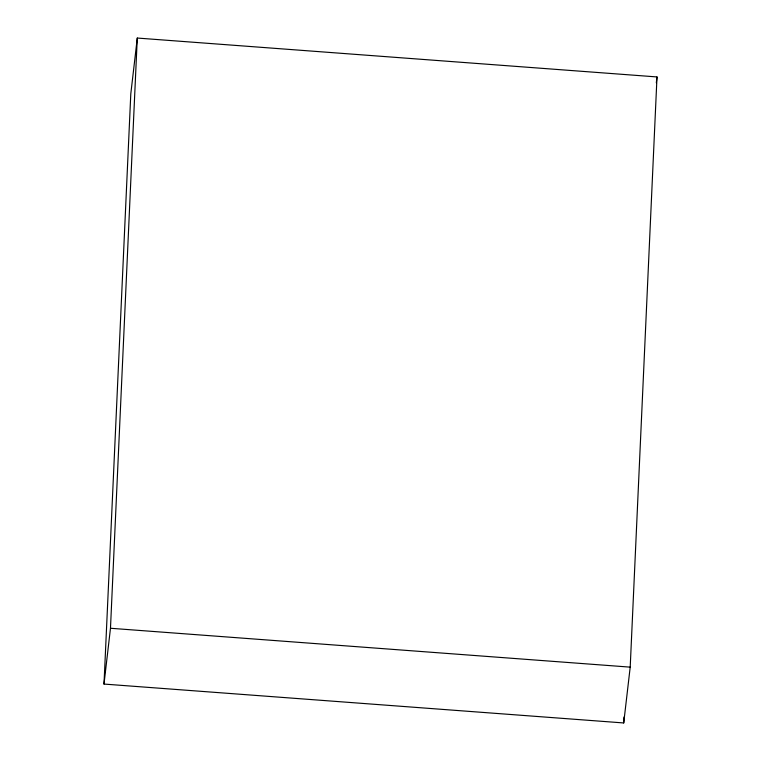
<?xml version="1.0" encoding="UTF-8"?>
<svg xmlns="http://www.w3.org/2000/svg" width="761" height="761" viewBox="0 0 761 761"><rect width="100%" height="100%" fill="white"/><g stroke="black" fill="none" stroke-linecap="round" stroke-linejoin="round"><path stroke-width="1.14" d="M104 684.063L130.797 93.86L137.284 38.05L657 76.937L630.203 667.14L623.716 722.95L104 684.063L110.478 628.263L137.284 38.05M623.716 722.95L623.991 717.014M656.324 82.749L657 76.937M110.478 628.263L630.203 667.14"/></g></svg>
